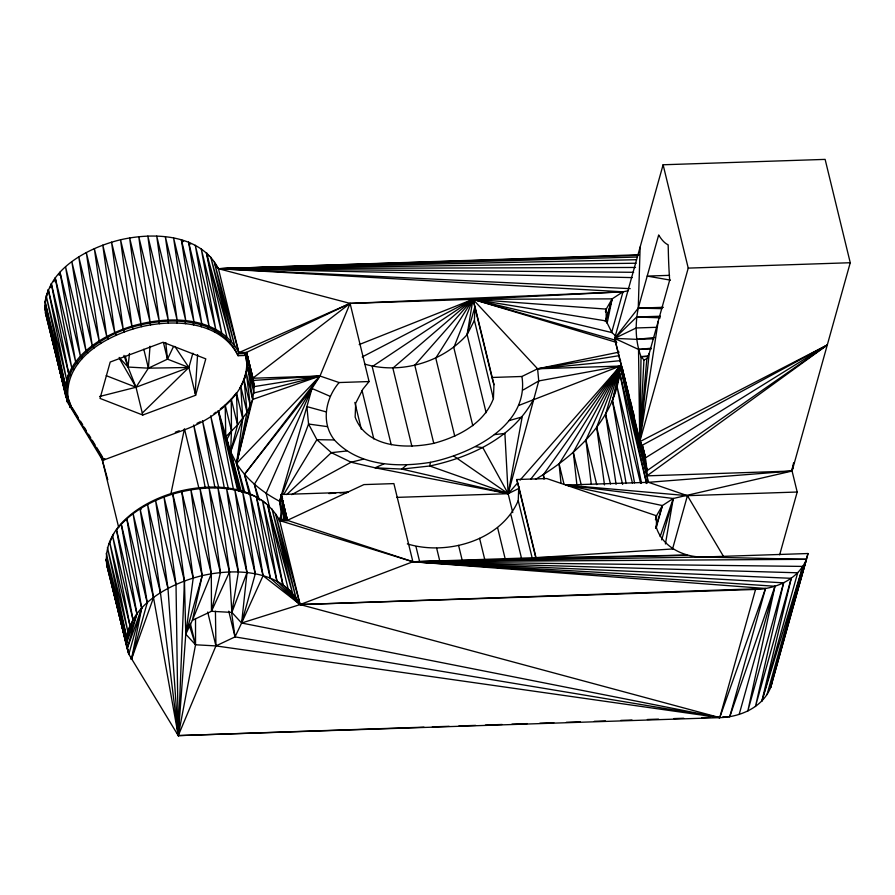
<?xml version="1.0" encoding="UTF-8"?>
<svg xmlns="http://www.w3.org/2000/svg" width="895" height="895" viewBox="0 0 895 895"><rect width="100%" height="100%" fill="white"/><g stroke="black" fill="none" stroke-linecap="round" stroke-linejoin="round"><path stroke-width="1.34" d="M615.849 336.106L611.934 332.593L606.15 320.947L606.217 309.111L612.146 298.874L623.009 291.815L628.156 290.786M647.51 482.383C646.872 468.577 646.582 454.179 639.757 441.705L614.63 338.366L663.106 164.769L825.123 159.388L850.25 262.727L792.086 471.038L673.264 498.493L662.401 505.563L656.482 515.788L656.404 527.625C662.624 546.845 683.12 556.97 702.34 557.037L806.429 559.319L808.006 553.524L702.34 557.037L412.897 561.758L279.688 520.599C259.628 483.087 208.68 482.226 172.713 493.089C141.309 502.498 102.388 527.412 106.729 564.846L128.824 654.234L178.262 735.612L719.759 717.633C740.176 717.063 762.54 707.509 770.64 687.505L806.429 559.319L412.897 561.758L287.329 520.342L279.688 520.599L300.105 604.561L719.759 717.633L765.527 588.474C782.588 585.688 799.761 575.977 806.429 559.319L767.015 694.598L802.804 566.412L412.897 561.758L300.105 604.561L241.616 623.021L235.016 636.893L215.93 645.91L195.535 644.78L185.78 634.186L184.448 580.989L172.791 494.074C199.921 486.22 230.552 484.587 256.541 497.161L276.958 581.124L300.105 604.561L755.548 589.447L765.527 588.474L729.738 716.671L722.757 716.906M663.106 164.769L688.233 268.108L639.757 441.705L646.828 358.783L649.244 353.346L669.673 280.169A146.746 37.601 88.1 0 1 668.319 250.757L668.162 244.794A117.704 30.162 88.1 0 1 658.686 234.96L638.258 308.137C635.07 324.113 635.249 341.297 641.033 356.657L639.757 441.705L827.282 344.989L646.94 475.86L622.014 367.274L621.812 372.51M640.138 247.02L638.258 308.137L614.63 338.366L626.813 386.595M107.747 479.776L102.187 459.582L67.572 402.336L45.477 312.948C41.226 272.024 86.513 247.937 120.534 239.77C154.186 232.073 200.514 233.919 218.447 268.701L238.864 352.664L246.494 352.417L350.079 303.405L623.009 291.815L611.822 331.877M214.822 264.506L218.447 268.701L623.009 291.815L472.952 299.322L350.079 303.405L238.864 352.664C218.883 315.096 167.633 315.644 131.957 326.138C101.012 335.647 61.341 359.488 65.894 396.91L44.75 307.298L45.298 304.58M243.451 491.847L236.548 463.453L252.703 399.416L254.247 386.606L253.453 380.431L246.494 352.417C254.169 390.254 215.65 418.345 184.336 429.857L103.652 460.041L72.215 408.858C50.948 369.322 99.446 336.173 132.348 327.1C167.779 316.494 220.718 316.36 238.092 355.707L245.554 355.46C248.743 366.592 245.085 378.451 239.715 388.307M67.998 398.465C64.227 358.179 108.015 334.775 141.634 326.675C174.894 319.012 220.718 321.081 238.092 355.707M423.984 727.165L178.262 735.612L185.78 634.186L193.208 578.036L172.791 494.074C156.066 499.231 140.034 507.208 126.821 518.798L141.678 608.175L127.146 648.808C122.895 607.884 168.182 583.808 202.192 575.63C235.844 567.945 282.171 569.791 300.105 604.561L765.527 588.474L412.897 561.758L393.889 483.602L363.929 484.598L287.329 520.342L281.041 494.51L348.256 492.284L345.526 492.72M240.184 491.008L230.653 451.807L231.458 430.819L231.257 399.058L236.47 392.883L242.758 418.715L236.548 463.453L244.939 492.899M215.236 264.45L218.447 268.701L350.079 303.405L369.076 381.55L362.978 389.023L355.695 403.164L355.147 417.081C366.447 447.97 406.464 449.066 433.773 443.349C458.162 436.782 484.072 423.659 493.413 398.588L474.406 320.444L474.954 306.526L472.952 299.322L359.197 344.575M493.413 398.588L493.962 384.671L474.954 306.526L467.123 334.585L486.13 412.729M532.312 558.581L518.227 500.641L518.776 486.723L516.773 479.53L546.733 478.534L656.482 515.788L655.442 519.827M535.411 479.407C576.436 455.242 617.986 416.712 620.235 366.055L537.593 368.796L521.919 376.482L491.959 377.477L472.952 299.322L612.146 298.874L607.101 323.375M177.188 733.05L178.262 735.612L184.448 580.989L164.031 497.027L176.013 584.469L178.262 735.612L215.93 645.91L215.426 611.207M647.969 356.109L641.033 356.657L643.941 359.947L639.757 441.705L658.194 321.294M195.166 393.308L197.582 354.599M150.013 346.253L148.402 368.169L136.006 387.255L99.569 396.485M211.466 611.296L220.438 572.587L209.083 488.021L229.5 571.983L211.466 611.296L211.309 573.818L190.892 489.845L202.192 575.63L185.78 634.186L192.38 620.313L211.466 611.296L231.861 612.415L238.394 571.994L217.977 488.032L229.5 571.983L231.861 612.415L241.616 623.021L247.009 572.632L234.848 489.912L255.265 573.874L241.616 623.021L719.759 717.633L755.548 589.447M649.244 353.346L639.757 441.705L638.527 349.43L614.63 338.366L636.669 317.009L660.42 316.215M129.495 353.48L128.007 367.051L136.006 387.255L142.764 415.034L195.636 395.254L205.794 358.861L163.08 342.248L110.208 362.039L100.039 398.42L142.764 415.034M364.757 364.12C400.401 374.613 442.466 362.486 467.123 334.585L472.952 299.322L606.217 309.111L605.535 311.796M665.421 543.959L673.264 498.493L565.864 485.056L648.506 482.315L792.086 471.038L793.585 462.804M177.4 732.971L178.262 735.612L195.535 644.78L195.524 618.546M521.919 376.482C529.661 425.785 470.255 454.101 430.439 462.335L429.745 465.993L401.799 469.081L375.072 467.805L351.12 462.223L331.34 452.657L316.875 439.68L308.562 424.029L306.895 406.61L311.963 388.464L319.996 376.023L350.079 303.405L252.782 378.249L319.996 376.023L339.115 382.545L369.076 381.55M47.469 293.728L48.285 289.656L68.702 373.618L65.391 385.454L44.974 301.492L48.285 289.656L66.577 379.558L46.16 295.585L65.391 385.454M126.642 637.352L107.411 547.483L127.828 631.456L109.537 541.553L129.943 625.515L126.642 637.352L106.225 553.39L126.419 643.158L129.943 625.515L112.569 535.657L132.986 619.62L126.419 643.158L106.002 559.196L127.146 648.808L136.913 613.813L121.261 524.213L126.821 518.798L147.239 602.76L131.431 659.38L130.726 656.673L131.431 659.38L153.515 597.625L140.045 508.875L160.462 592.837L178.262 735.612L167.98 588.429L155.596 500.506L176.013 584.469M131.431 659.38L141.678 608.175L121.261 524.213L116.495 529.851L132.986 619.62M279.967 519.682L282.261 509.221L281.712 496.691L287.373 519.939M282.373 501.178L279.587 501.278C262.515 492.295 246.953 479.888 236.548 463.453L247.054 412.371L252.703 399.416L247.714 367.129L244.1 380.073L247.054 412.371L237.544 424.89L225.786 436.816L238.495 490.796M170.833 494.129L184.448 428.806L198.947 488.39M523.217 389.951L538.756 380.934L620.235 366.055L612.448 400.759L626.097 483.49M783.606 582.835L755.447 706.502L791.247 578.315L412.897 561.758L535.769 557.674L687.047 555.191L412.897 561.758L774.958 586.259L747.817 711.033L783.606 582.835L412.897 561.758L797.691 572.789L761.902 700.986L791.247 578.315M233.483 489.688L218.302 410.604L230.653 451.807L236.548 463.453L250.376 405.916L246.416 373.584L252.703 399.416L319.996 376.023L244.492 474.339L249.425 494.622M241.437 492.205L230.653 451.807L237.544 424.89L236.47 392.883M362.206 356.96L472.952 299.322L537.593 368.796L538.756 380.934L508.147 493.693L512.757 512.611M772.217 681.71L770.64 687.505L808.006 553.524M50.232 287.675L51.328 283.76L71.734 367.722L55.244 277.953L53.879 281.78M51.339 334.573L47.502 319.716L67.572 402.336L45.477 312.948L46.227 310.252M59.283 274.944L60.01 272.315L80.427 356.277L65.57 266.9L85.987 350.862L71.857 261.765L92.263 345.727L78.794 256.977L99.211 340.939L86.323 252.569L106.74 336.531L94.344 248.609L114.761 332.571L102.791 245.129L123.197 329.103L111.551 242.176L131.957 326.138L120.534 239.77L140.951 323.744L129.641 237.947L150.058 321.92L138.781 236.727L159.198 320.69L147.843 236.123L168.26 320.086L156.726 236.135L177.143 320.097L165.351 236.761L185.768 320.734L173.596 238.014L194.014 321.976L181.405 239.86L183.576 241.549M195.636 395.254L188.879 367.476L192.873 353.178M110.499 578.371L106.729 564.846L128.824 654.234L141.678 608.175M430.439 462.335C397.604 467.637 358.425 466.06 334.383 439.948C320.768 422.664 325.545 398.32 339.115 382.545M605.479 311.773L606.217 309.111M605.803 321.573L612.146 298.874L605.322 321.506M646.559 483.457L619.933 373.953L612.448 400.759L632.496 483.222M655.733 518.462L656.482 515.788M656.057 528.263L662.401 505.563L565.864 485.056L687.427 495.673L797.199 492.026L792.086 471.038L792.88 465.501L792.086 471.038L646.94 475.86M661.707 539.886L673.264 498.493L660.13 536.575M672.514 549.082L687.427 495.673L648.506 482.315L645.787 482.808M779.668 554.788L797.199 492.026M739.169 714.445L774.958 586.259L729.738 716.671M655.576 528.184L662.401 505.563M616.073 484.318L605.557 414.116L620.235 366.055L518.899 405.401M761.902 700.986L802.804 566.412M59.081 274.933L60.01 272.315L75.661 361.916L55.244 277.953M108.977 544.328L113.62 533.879M126.419 643.158L136.913 613.813L116.495 529.851M279.117 520.879L280.974 515.677L282.227 520.845M230.653 451.807L242.758 418.715L240.766 386.539L247.054 412.371M231.861 612.415L247.009 572.632L226.592 488.659L238.394 571.994M604.483 484.9L596.674 427.251L620.235 366.055L648.506 482.315M606.15 320.947L472.952 299.322L453.81 347.562L472.806 425.718M241.616 623.021L263.063 575.72L249.906 494.174L270.324 578.148L300.105 604.561L275.548 513.853L295.965 597.826L272.046 509.054L292.464 593.016L267.672 504.635L282.898 584.614L300.105 604.561L263.063 575.72L242.646 491.758L255.265 573.874M591.282 484.24L585.889 440.016L620.235 366.055L646.682 483.468M119.136 357.418L128.007 367.051L148.402 368.169L167.488 359.152L173.485 346.544M467.123 334.585L474.406 320.444M407.337 543.903C446.672 555.918 501.01 540.725 518.227 500.641M239.345 490.896L226.86 439.523L231.458 430.819L225.182 404.976L231.257 399.058L237.544 424.89M576.973 485.638L573.303 452.277L620.235 366.055L520.096 480.089M258.006 499.22L254.393 484.34L311.963 388.464L330.21 396.351M282.462 496.535L279.587 501.278L281.466 514.983M283.894 494.163L316.875 439.68L334.383 439.948M560.997 483.244L559.084 463.901L620.235 366.055L530.634 479.272M611.934 332.593L472.952 299.322L435.775 358.112L454.772 436.268M533.688 399.092C513.249 437.498 470.613 457.311 429.745 465.993L508.147 493.693L519.055 488.312M543.735 478.914L543.366 474.753L620.235 366.055M517.344 483.222L508.147 493.693L396.653 497.385M614.675 339.966L472.952 299.322L414.777 365.194L433.773 443.349M236.548 463.453L319.996 376.023L253.453 380.431L246.494 352.417M142.283 413.087L188.879 367.476L174.827 346.399M282.63 498.414L279.587 501.278L282.216 512.085M286.691 494.599L331.34 452.657L346.689 450.99M616.812 342.505L472.952 299.322L392.871 368.125L411.879 446.281M406.654 464.975L401.799 469.081L508.147 493.693L522.177 416.936L509.098 420.594M220.271 408.993L225.182 404.976L225.786 436.816L238.931 490.885M622.014 367.274L647.141 470.613L827.282 344.989L641.693 445.542L641.021 442.857L641.693 445.542M213.961 413.591L216.131 412.103M472.952 299.322L372.219 366.614L391.216 444.759M642.465 445.721L645.496 457.826L827.282 344.989M282.014 499.947L279.587 501.278L306.895 406.61L325.892 411.812M291.714 494.655L351.12 462.223L363.527 459.135M196.978 423.369L200.279 421.746M616.084 341.241L614.63 338.366L636.177 327.973L657.12 327.279M383.91 463.878L375.072 467.805L508.147 493.693L504.881 433.437L494.387 434.634M643.941 359.947L646.828 358.783M106.236 375.676L136.006 387.255L188.879 367.476L167.488 359.152L163.539 342.93M118.643 527.289L102.187 459.582L104.793 458.598M175.308 432.218L179.235 430.752M254.001 392.961L319.996 376.023L254.247 386.606L247.96 360.774L254.001 392.961L247.714 367.129M620.649 360.618L537.593 368.796L619.127 352.115M537.593 368.796L618.982 355.684M614.63 338.366L636.826 339.362L654.76 337.493M650.967 348.233L638.527 349.43L651.101 349.016M282.384 501.111L279.587 501.278L282.373 501.088L279.587 501.278L308.562 424.029L327.313 426.624M328.857 493.57L335.782 493.111M339.943 492.832L348.256 492.284M672.95 548.948L535.769 557.674L516.773 479.53M630.192 288.649L218.447 268.701L638.963 254.751M688.233 268.108L850.25 262.727M669.549 275.347L647.197 276.085L670.433 280.135M663.396 307.298L638.258 308.137L661.976 308.652M636.826 339.362L653.585 338.802M237.622 353.771L245.085 353.525L246.002 356.915M641.033 356.657L648.014 356.434M279.229 519.715L285.449 519.514M432.363 726.885L449.111 726.304M458.889 725.968L475.637 725.397M485.414 725.062L502.162 724.48M511.94 724.144L527.3 723.619M539.864 723.194L553.826 722.712M566.39 722.276L580.352 721.795M594.314 721.314L605.479 720.934M620.839 720.408L632.015 720.027M647.365 719.502L658.541 719.11M673.89 718.584L683.668 718.249M701.814 717.622L710.194 717.342M632.239 277.595L218.447 268.701L638.157 255.355M633.638 272.304L218.447 268.701L637.285 257.044M635.517 267.46L218.447 268.701L636.211 259.718M188.879 367.476L148.402 368.169L143.793 349.251M218.447 268.701L636.144 263.219M636.669 317.009L660.342 317.826M475.625 446.717L482.83 447.634L508.147 493.693L453.888 456.137M228.762 611.162L235.016 636.893L719.759 717.633L215.93 645.91L207.696 612.046M260.713 499.544L265.793 503.449M181.405 239.86L201.811 323.822L188.655 242.276L190.713 244.1M208.826 255.925L206.421 252.737L221.658 332.727L201.241 248.754L215.706 329.226L195.3 245.264L209.072 326.25L188.655 242.276M300.105 604.561L288.089 588.597L267.672 504.635M72.473 408.109L78.324 417.629M80.516 421.209L82.709 424.778M84.175 427.161L86.367 430.73M88.56 434.299L90.753 437.868M92.219 440.25L95.138 445.005M96.604 447.388L102.455 456.909M687.427 495.673L723.697 556.746M119.617 358.817L136.006 387.255M67.528 396.53L72.215 408.858M101.18 456.987L102.187 459.582M123.946 355.382L128.007 367.051L125.378 356.232M254.393 484.34L259.449 500.171M189.158 624.811L195.535 644.78L190.311 623.312M45.477 312.948L47.155 318.374M250.522 494.275L244.492 474.339L311.963 388.464L266.128 493.358L269.417 506.872M491.959 377.477L493.962 384.671M238.864 352.664L214.297 261.966L234.714 345.929L210.795 257.156L231.212 341.118L206.421 252.737L226.838 336.699M52.033 337.27L53.085 341.319M69.128 403.432L70.179 407.482L69.195 403.421M111.193 581.068L112.244 585.117M112.938 587.814L113.989 591.875M627.484 389.28L629.521 397.313M630.192 399.998L632.228 408.031M632.899 410.704L634.253 416.063M226.86 439.523L239.681 490.941M281.041 494.51L287.34 519.85M225.786 436.816L239.122 490.896M642.554 445.744L645.496 457.826M640.585 483.3L617.248 387.322L634.544 482.886M605.557 414.116L622.651 484.408M596.674 427.251L610.479 484.027M585.889 440.016L596.73 484.631M573.303 452.277L581.202 484.721M559.084 463.901L564.018 484.184M543.366 474.753L544.35 478.814M518.776 486.723L535.814 556.791M510.944 514.782L521.751 559.252M497.62 527.77L505.16 558.76M479.586 538.32L484.833 559.878M458.587 545.402L462.189 560.225M436.693 548.333L439.971 561.803M416.03 546.811L419.632 561.635M362.027 390.444L373.819 438.953M354.845 402.459L361.39 429.41M253.453 380.431L247.165 354.588L254.247 386.606M286.915 520.957L282.518 502.867L285.785 520.308M245.085 353.525L245.554 355.46M246.785 362.978L245.532 354.968M285.091 520.845L282.261 509.221L283.928 519.984M244.1 380.073L250.376 405.916M233.181 346.533L233.651 348.468M229.724 341.789L230.194 343.725M225.439 337.46L225.909 339.395M282.898 584.614L262.492 500.652L276.958 581.124M220.349 333.555L220.819 335.491M214.52 330.121L214.99 332.056M208.009 327.201L208.479 329.136M200.883 324.818L201.353 326.764M218.302 410.604L237.734 490.505M193.23 323.017L193.7 324.952M228.493 488.972L210.705 415.839L224.421 488.502M185.131 321.786L185.601 323.721M218.604 487.025L202.471 420.661L214.934 487.652M176.673 321.171L177.154 323.106M208.837 487.294L193.689 424.991L205.313 488.2M167.958 321.16L168.428 323.095M220.438 572.587L200.021 488.625L211.309 573.818L192.38 620.313L202.192 575.63L181.528 490.728M159.064 321.752L159.534 323.688M150.103 322.95L150.573 324.885M141.164 324.74L141.634 326.675M132.348 327.1L132.818 329.036M123.756 329.998L124.226 331.933M115.477 333.41L115.947 335.345M107.601 337.292L108.071 339.227M167.98 588.429L147.563 504.467L160.462 592.837M100.218 341.61L100.687 343.546M140.582 507.61L141.052 509.546M93.404 346.32L93.874 348.256M87.24 351.355L87.71 353.29M81.792 356.669L82.262 358.604M103.182 458.095L103.652 460.041M77.115 362.195L77.585 364.131M73.267 367.89L73.737 369.825M70.291 373.651L70.772 375.587M67.035 385.32L67.505 387.255M66.812 390.992L67.282 392.927M69.172 401.855L69.642 403.79M44.75 307.298L65.167 391.26L44.974 301.492M108.407 570.272L128.824 654.234M639.981 439.557L647.141 470.613M281.712 496.691L287.026 520.7M619.933 373.953L641.48 483.11M51.328 283.76L68.702 373.618M178.262 735.612L153.515 597.625L133.098 513.663L147.239 602.76M256.541 497.161L270.324 578.148M231.514 612.09L235.016 636.893M181.774 491.668L193.208 578.036M280.974 515.677L281.634 521.069M165.743 342.539L167.488 359.152"/></g></svg>
